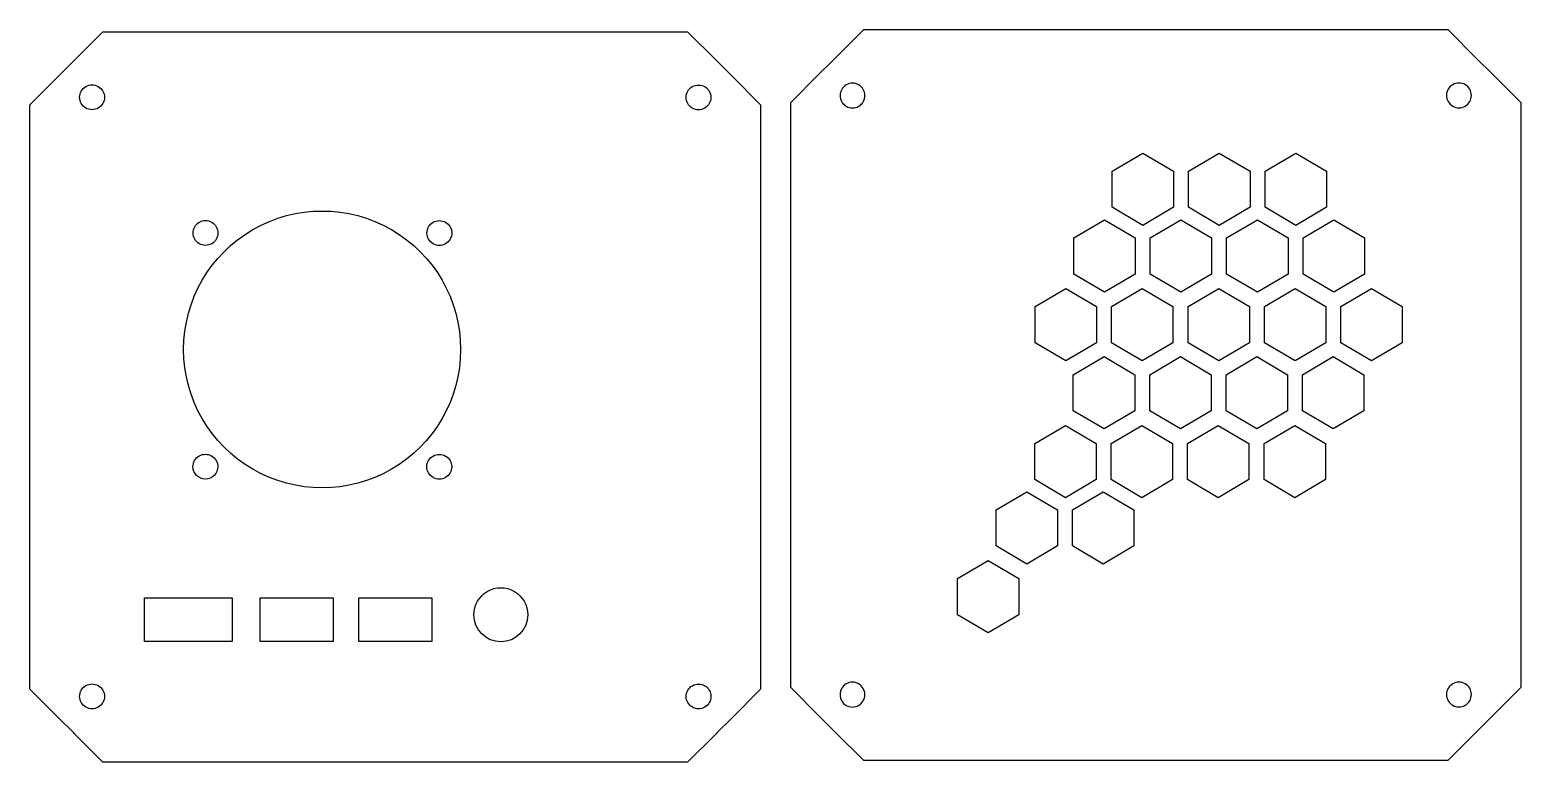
# Model space of a CAD drawing. Extents: x -44 to 160, y 40 to 140.
import ezdxf

# ---------------------------------------------------------------- set-up
doc = ezdxf.new("R2010")
doc.units = 0
doc.layers.get('0').update_dxf_attribs({"linetype": 'CONTINUOUS'})

msp = doc.modelspace()

# ---------------------------------------------------------------- linework, layer by layer
at = {"color": 1}
for points in [[(-33.950999, 140.049999), (-32.95, 140.049999), (-26.95, 140.049999), (25.05, 140.049999), (31.05, 140.049999), (44.55, 140.049999), (46.050999, 140.049999), (50.048993, 136.052006), (50.55, 135.550998), (52.052998, 134.048), (56.05, 130.050998), (56.05, 125.75), (56.05, 120.75), (56.05, 74.050533), (56.05, 72.052), (56.05, 57.047001), (56.05, 50.049999), (52.052998, 46.052601), (52.050398, 46.050001), (50.047598, 44.047003), (49.950608, 43.950003), (46.050999, 40.049999), (44.55, 40.049999), (-26.95, 40.049999), (-32.95, 40.049999), (-33.950999, 40.049999), (-37.850608, 43.950001), (-37.947598, 44.047001), (-39.952995, 46.052601), (-43.95, 50.049999), (-43.95, 120.75), (-43.95, 125.75), (-43.95, 130.050998), (-39.952998, 134.048), (-37.948993, 136.052006)], [(150.128363, 140.30363), (149.127363, 140.30363), (143.127363, 140.30363), (91.127363, 140.30363), (85.127363, 140.30363), (71.627363, 140.30363), (70.126364, 140.30363), (66.12837, 136.305637), (65.627363, 135.804629), (64.124365, 134.301631), (60.127363, 130.304629), (60.127363, 126.003631), (60.127363, 121.003631), (60.127363, 74.304164), (60.127363, 72.305631), (60.127363, 57.300632), (60.127363, 50.30363), (64.124365, 46.306232), (64.126965, 46.303632), (66.129765, 44.300634), (66.226755, 44.203634), (70.126364, 40.30363), (71.627363, 40.30363), (143.127363, 40.30363), (149.127363, 40.30363), (150.128363, 40.30363), (154.027973, 44.203632), (154.124973, 44.300632), (156.130363, 46.306232), (160.127373, 50.30363), (160.127373, 121.003631), (160.127373, 126.003631), (160.127373, 130.304629), (156.130373, 134.301631), (154.126363, 136.305637)], [(-33.737743, 131.068472)], [(49.255539, 131.04937)], [(66.921824, 131.303001)], [(149.915103, 131.322103)], [(108.363015, 113.529599), (104.164012, 116.004607), (104.164012, 120.954623), (108.363015, 123.429632), (112.562017, 120.954624), (112.562017, 116.004607)], [(118.822314, 113.529599), (114.623311, 116.004607), (114.623311, 120.954623), (118.822314, 123.429632), (123.021316, 120.954624), (123.021316, 116.004607)], [(129.281649, 113.529599), (125.082646, 116.004607), (125.082646, 120.954623), (129.281649, 123.429632), (133.480651, 120.954624), (133.480651, 116.004607)], [(103.105706, 104.391511), (98.906703, 106.866519), (98.906703, 111.816535), (103.105706, 114.291544), (107.304708, 111.816536), (107.304708, 106.866519)], [(113.565041, 104.391511), (109.366038, 106.866519), (109.366038, 111.816535), (113.565041, 114.291544), (117.764043, 111.816536), (117.764043, 106.866519)], [(124.02434, 104.391511), (119.825337, 106.866519), (119.825337, 111.816535), (124.02434, 114.291544), (128.223342, 111.816536), (128.223342, 106.866519)], [(134.483675, 104.391511), (130.284672, 106.866519), (130.284672, 111.816535), (134.483675, 114.291544), (138.682677, 111.816536), (138.682677, 106.866519)], [(-18.213436, 112.495763)], [(13.790785, 112.484056)], [(97.823944, 94.982184), (93.624941, 97.457192), (93.624941, 102.407209), (97.823944, 104.882217), (102.022946, 102.407209), (102.022946, 97.457192)], [(108.283279, 94.982184), (104.084276, 97.457192), (104.084276, 102.407209), (108.283279, 104.882217), (112.482281, 102.407209), (112.482281, 97.457192)], [(118.742578, 94.982184), (114.543575, 97.457192), (114.543575, 102.407209), (118.742578, 104.882217), (122.94158, 102.407209), (122.94158, 97.457192)], [(129.201913, 94.982184), (125.00291, 97.457192), (125.00291, 102.407209), (129.201913, 104.882217), (133.400915, 102.407209), (133.400915, 97.457192)], [(139.661238, 94.982184), (135.462235, 97.457192), (135.462235, 102.407209), (139.661238, 104.882217), (143.86024, 102.407209), (143.86024, 97.457192)], [(15.000001, 96.549999)], [(103.041905, 85.667132), (98.842902, 88.14214), (98.842902, 93.092157), (103.041905, 95.567165), (107.240907, 93.092157), (107.240907, 88.14214)], [(113.50124, 85.667132), (109.302237, 88.14214), (109.302237, 93.092157), (113.50124, 95.567165), (117.700242, 93.092157), (117.700242, 88.14214)], [(123.960539, 85.667132), (119.761536, 88.14214), (119.761536, 93.092157), (123.960539, 95.567165), (128.159541, 93.092157), (128.159541, 88.14214)], [(134.419874, 85.667132), (130.220871, 88.14214), (130.220871, 93.092157), (134.419874, 95.567165), (138.618876, 93.092157), (138.618876, 88.14214)], [(97.760143, 76.257806), (93.56114, 78.732814), (93.56114, 83.68283), (97.760143, 86.157839), (101.959145, 83.682831), (101.959145, 78.732814)], [(108.219478, 76.257806), (104.020475, 78.732814), (104.020475, 83.68283), (108.219478, 86.157839), (112.41848, 83.682831), (112.41848, 78.732814)], [(118.678777, 76.257806), (114.479774, 78.732814), (114.479774, 83.68283), (118.678777, 86.157839), (122.877779, 83.682831), (122.877779, 78.732814)], [(129.138112, 76.257806), (124.939109, 78.732814), (124.939109, 83.68283), (129.138112, 86.157839), (133.337114, 83.682831), (133.337114, 78.732814)], [(-18.222723, 80.504316)], [(13.784031, 80.49081)], [(92.477948, 67.172445), (88.278945, 69.647453), (88.278945, 74.597469), (92.477948, 77.072478), (96.67695, 74.59747), (96.67695, 69.647453)], [(102.937265, 67.172445), (98.738262, 69.647453), (98.738262, 74.597469), (102.937265, 77.072478), (107.136267, 74.59747), (107.136267, 69.647453)], [(87.196186, 57.763118), (82.997183, 60.238126), (82.997183, 65.188142), (87.196186, 67.663151), (91.395188, 65.188143), (91.395188, 60.238126)], [(-28.25, 62.549999), (-16.250001, 62.549999), (-16.250001, 56.549999), (-28.25, 56.549999)], [(-12.450003, 62.549999), (-2.450005, 62.549999), (-2.450005, 56.549999), (-12.450003, 56.549999)], [(1.049999, 62.549999), (11.049997, 62.549999), (11.049997, 56.549999), (1.049999, 56.549999)], [(24.202737, 60.228756)], [(-33.732967, 49.058883)], [(49.260315, 49.049328)], [(66.917048, 49.302959)], [(149.910323, 49.312514)]]:
    msp.add_lwpolyline(points, close=True, dxfattribs=at)
for points in [[(-36.287743, 132.540715), (-35.761761, 132.844391), (-35.113725, 132.844391), (-34.587743, 132.540715)], [(46.705539, 132.521613), (47.231521, 132.825289), (47.879557, 132.825289), (48.405539, 132.521613)], [(67.771824, 132.775244), (67.245842, 132.471568), (66.921824, 131.910353), (66.921824, 131.303001)], [(69.471824, 132.775244), (68.945842, 133.07892), (68.297806, 133.07892), (67.771824, 132.775244)], [(70.321824, 131.303001), (70.321824, 131.910353), (69.997806, 132.471568), (69.471824, 132.775244)], [(150.765103, 132.794346), (150.239121, 132.49067), (149.915103, 131.929454), (149.915103, 131.322103)], [(152.465103, 132.794346), (151.939121, 133.098022), (151.291085, 133.098022), (150.765103, 132.794346)], [(153.315103, 131.322103), (153.315103, 131.929454), (152.991085, 132.49067), (152.465103, 132.794346)], [(-37.137743, 131.068472), (-37.137743, 131.675824), (-36.813725, 132.23704), (-36.287743, 132.540715)], [(-36.287743, 129.596229), (-36.813725, 129.899905), (-37.137743, 130.461121), (-37.137743, 131.068472)], [(-34.587743, 132.540715), (-34.061761, 132.23704), (-33.737743, 131.675824), (-33.737743, 131.068472)], [(-33.737743, 131.068472), (-33.737743, 130.461121), (-34.061761, 129.899905), (-34.587743, 129.596229)], [(45.855539, 131.04937), (45.855539, 131.656722), (46.179557, 132.217938), (46.705539, 132.521613)], [(46.705539, 129.577127), (46.179557, 129.880803), (45.855539, 130.442019), (45.855539, 131.04937)], [(48.405539, 132.521613), (48.931521, 132.217938), (49.255539, 131.656722), (49.255539, 131.04937)], [(49.255539, 131.04937), (49.255539, 130.442019), (48.931521, 129.880803), (48.405539, 129.577127)], [(66.921824, 131.303001), (66.921824, 130.695649), (67.245842, 130.134434), (67.771824, 129.830758)], [(69.471824, 129.830758), (69.997806, 130.134434), (70.321824, 130.695649), (70.321824, 131.303001)], [(149.915103, 131.322103), (149.915103, 130.714752), (150.239121, 130.153536), (150.765103, 129.84986)], [(152.465103, 129.84986), (152.991085, 130.153536), (153.315103, 130.714752), (153.315103, 131.322103)], [(-34.587743, 129.596229), (-35.113725, 129.292553), (-35.761761, 129.292553), (-36.287743, 129.596229)], [(48.405539, 129.577127), (47.879557, 129.273451), (47.231521, 129.273451), (46.705539, 129.577127)], [(67.771824, 129.830758), (68.297806, 129.527082), (68.945842, 129.527082), (69.471824, 129.830758)], [(150.765103, 129.84986), (151.291085, 129.546184), (151.939121, 129.546184), (152.465103, 129.84986)], [(-13.425001, 112.96118), (-7.56185, 116.346271), (-0.33815, 116.346271), (5.525001, 112.96118)], [(-22.900001, 96.549999), (-22.900001, 103.320182), (-19.288151, 109.576089), (-13.425001, 112.96118)], [(-21.613436, 112.495763), (-21.613436, 113.103115), (-21.289418, 113.664331), (-20.763436, 113.968006)], [(-20.763436, 111.02352), (-21.289418, 111.327196), (-21.613436, 111.888412), (-21.613436, 112.495763)], [(-20.763436, 113.968006), (-20.237454, 114.271682), (-19.589418, 114.271682), (-19.063436, 113.968006)], [(-19.063436, 113.968006), (-18.537454, 113.664331), (-18.213436, 113.103115), (-18.213436, 112.495763)], [(-18.213436, 112.495763), (-18.213436, 111.888412), (-18.537454, 111.327196), (-19.063436, 111.02352)], [(5.525001, 112.96118), (11.388151, 109.576089), (15.000001, 103.320182), (15.000001, 96.549999)], [(10.390785, 112.484056), (10.390785, 113.091408), (10.714803, 113.652624), (11.240785, 113.956299)], [(11.240785, 111.011813), (10.714803, 111.315489), (10.390785, 111.876705), (10.390785, 112.484056)], [(11.240785, 113.956299), (11.766767, 114.259975), (12.414803, 114.259975), (12.940785, 113.956299)], [(12.940785, 113.956299), (13.466767, 113.652624), (13.790785, 113.091408), (13.790785, 112.484056)], [(13.790785, 112.484056), (13.790785, 111.876705), (13.466767, 111.315489), (12.940785, 111.011813)], [(-19.063436, 111.02352), (-19.589418, 110.719844), (-20.237454, 110.719844), (-20.763436, 111.02352)], [(12.940785, 111.011813), (12.414803, 110.708137), (11.766767, 110.708137), (11.240785, 111.011813)], [(-13.425001, 80.138819), (-19.288151, 83.52391), (-22.900001, 89.779817), (-22.900001, 96.549999)], [(15.000001, 96.549999), (15.000001, 89.779817), (11.388151, 83.52391), (5.525001, 80.138819)], [(-21.622723, 80.504316), (-21.622723, 81.111668), (-21.298705, 81.672884), (-20.772723, 81.976559)], [(-20.772723, 81.976559), (-20.246741, 82.280235), (-19.598705, 82.280235), (-19.072723, 81.976559)], [(-19.072723, 81.976559), (-18.546741, 81.672884), (-18.222723, 81.111668), (-18.222723, 80.504316)], [(10.384031, 80.49081), (10.384031, 81.098162), (10.708049, 81.659378), (11.234031, 81.963053)], [(11.234031, 81.963053), (11.760013, 82.266729), (12.408049, 82.266729), (12.934031, 81.963053)], [(12.934031, 81.963053), (13.460013, 81.659378), (13.784031, 81.098162), (13.784031, 80.49081)], [(-19.922723, 78.804316), (-20.861607, 78.804316), (-21.622723, 79.565432), (-21.622723, 80.504316)], [(-18.222723, 80.504316), (-18.222723, 79.565432), (-18.983839, 78.804316), (-19.922723, 78.804316)], [(5.525001, 80.138819), (-0.33815, 76.753727), (-7.56185, 76.753727), (-13.425001, 80.138819)], [(11.234031, 79.018567), (10.708049, 79.322243), (10.384031, 79.883459), (10.384031, 80.49081)], [(13.784031, 80.49081), (13.784031, 79.883459), (13.460013, 79.322243), (12.934031, 79.018567)], [(12.934031, 79.018567), (12.408049, 78.714891), (11.760013, 78.714891), (11.234031, 79.018567)], [(16.802737, 60.228756), (16.802737, 61.550639), (17.507953, 62.772109), (18.652737, 63.43305)], [(18.652737, 63.43305), (19.797521, 64.093991), (21.207953, 64.093991), (22.352737, 63.43305)], [(22.352737, 63.43305), (23.497521, 62.772109), (24.202737, 61.550639), (24.202737, 60.228756)], [(20.502737, 56.528756), (18.459283, 56.528756), (16.802737, 58.185302), (16.802737, 60.228756)], [(24.202737, 60.228756), (24.202737, 58.185302), (22.546191, 56.528756), (20.502737, 56.528756)], [(69.467048, 50.775202), (68.941066, 51.078878), (68.29303, 51.078878), (67.767048, 50.775202)], [(152.460323, 50.784757), (151.934341, 51.088433), (151.286305, 51.088433), (150.760323, 50.784757)], [(-37.132967, 49.058883), (-37.132967, 49.666235), (-36.808949, 50.227451), (-36.282967, 50.531126)], [(-36.282967, 47.58664), (-36.808949, 47.890316), (-37.132967, 48.451532), (-37.132967, 49.058883)], [(-36.282967, 50.531126), (-35.756985, 50.834802), (-35.108949, 50.834802), (-34.582967, 50.531126)], [(-34.582967, 50.531126), (-34.056985, 50.227451), (-33.732967, 49.666235), (-33.732967, 49.058883)], [(-33.732967, 49.058883), (-33.732967, 48.451532), (-34.056985, 47.890316), (-34.582967, 47.58664)], [(45.860315, 49.049328), (45.860315, 49.65668), (46.184333, 50.217896), (46.710315, 50.521571)], [(46.710315, 47.577085), (46.184333, 47.880761), (45.860315, 48.441977), (45.860315, 49.049328)], [(46.710315, 50.521571), (47.236297, 50.825247), (47.884333, 50.825247), (48.410315, 50.521571)], [(48.410315, 50.521571), (48.936297, 50.217896), (49.260315, 49.65668), (49.260315, 49.049328)], [(49.260315, 49.049328), (49.260315, 48.441977), (48.936297, 47.880761), (48.410315, 47.577085)], [(67.767048, 50.775202), (67.241066, 50.471526), (66.917048, 49.910311), (66.917048, 49.302959)], [(66.917048, 49.302959), (66.917048, 48.695607), (67.241066, 48.134392), (67.767048, 47.830716)], [(70.317048, 49.302959), (70.317048, 49.910311), (69.99303, 50.471526), (69.467048, 50.775202)], [(69.467048, 47.830716), (69.99303, 48.134392), (70.317048, 48.695607), (70.317048, 49.302959)], [(150.760323, 50.784757), (150.234341, 50.481081), (149.910323, 49.919866), (149.910323, 49.312514)], [(149.910323, 49.312514), (149.910323, 48.705162), (150.234341, 48.143947), (150.760323, 47.840271)], [(153.310323, 49.312514), (153.310323, 49.919866), (152.986305, 50.481081), (152.460323, 50.784757)], [(152.460323, 47.840271), (152.986305, 48.143947), (153.310323, 48.705162), (153.310323, 49.312514)], [(-34.582967, 47.58664), (-35.108949, 47.282964), (-35.756985, 47.282964), (-36.282967, 47.58664)], [(48.410315, 47.577085), (47.884333, 47.273409), (47.236297, 47.273409), (46.710315, 47.577085)], [(67.767048, 47.830716), (68.29303, 47.52704), (68.941066, 47.52704), (69.467048, 47.830716)], [(150.760323, 47.840271), (151.286305, 47.536595), (151.934341, 47.536595), (152.460323, 47.840271)]]:
    msp.add_open_spline(points, degree=3, dxfattribs=at)

doc.saveas('drawing.dxf')
